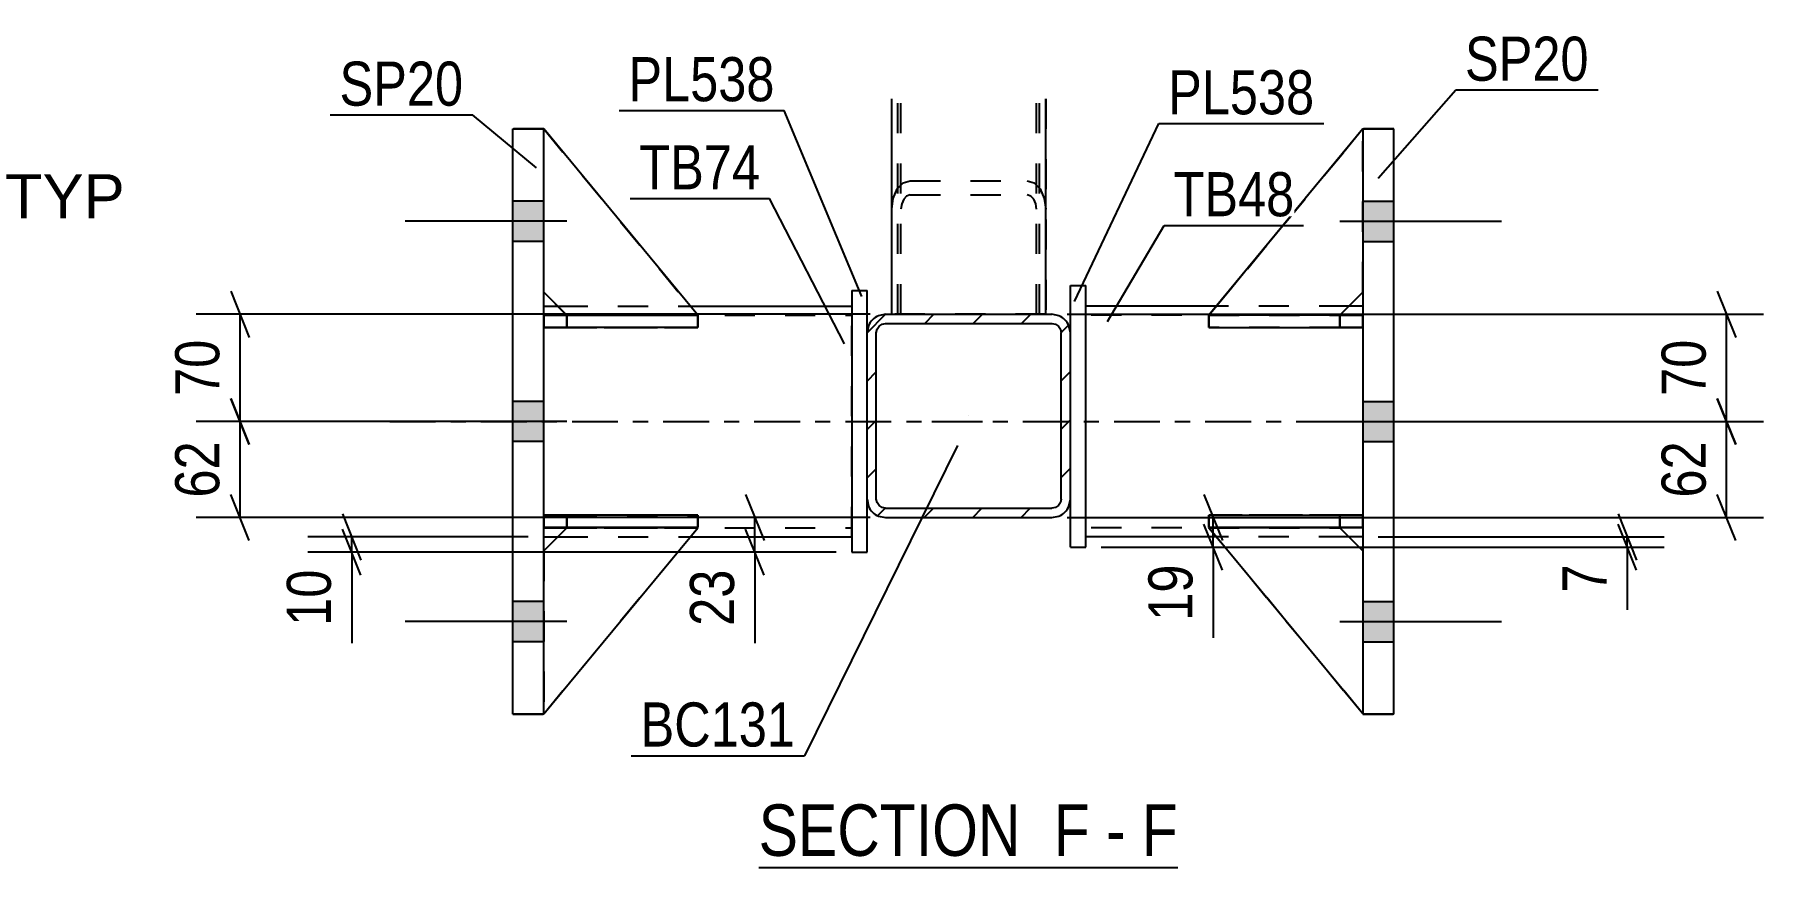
# Model space of a CAD drawing. Header units: millimetres. Extents: x 0 to 841, y 0 to 594.
# Drawn here: x 215.6 to 327.9, y 143.7 to 197.8 of the extents above; entities that cross this region are included whole.
import ezdxf

# ---------------------------------------------------------------- set-up
doc = ezdxf.new("R2010")
doc.units = ezdxf.units.MM
doc.linetypes.add('DXK_LINE_DOT2', pattern=[3.9198, 1.9599, -1.9599])
doc.linetypes.add('DXK_LINE_DOT3', pattern=[5.9187, 2.979, -0.9799, 0.9799, -0.9799])
doc.styles.add('Arial', font='ARIAL.TTF', dxfattribs={"height": 0.2})
doc.styles.add('Arial Narrow', font='ARIALN.TTF', dxfattribs={"height": 0.2})

# ---------------------------------------------------------------- blocks, each defined once
blk = doc.blocks.new('Unknown-814748305-16 - 6091')
at = {"color": 6, "linetype": 'Continuous'}
blk.add_line((262.64, 143.7), (289.86, 143.7), dxfattribs=at)
at = {"color": 0, "linetype": 'Continuous'}
for points in [[(280.75, 144.45), (280.75, 147.95), (262.64, 147.95), (262.64, 144.45)], [(284.14, 144.45), (284.14, 147.95), (281.8, 147.95), (281.8, 144.45)], [(286.47, 144.45), (286.47, 147.95), (285.19, 147.95), (285.19, 144.45)], [(289.86, 144.45), (289.86, 147.95), (287.52, 147.95), (287.52, 144.45)]]:
    blk.add_wipeout(points, dxfattribs=at)
at = {"color": 7, "linetype": 'Continuous', "style": 'Arial Narrow'}
for s, p in [('SECTION ', (262.64, 144.45)), ('F', (281.8, 144.45)), ('F', (287.52, 144.45)), ('-', (285.19, 144.45))]:
    blk.add_text(s, height=3.34, dxfattribs=at).set_placement(p)
blk = doc.blocks.new('Part-814748305-6192 - 6091')
at = {"color": 7, "linetype": 'DXK_LINE_DOT2'}
for p, q in [((271.28, 179.62), (271.28, 193.62)), ((271.68, 179.62), (271.68, 193.62)), ((280.88, 179.62), (280.88, 193.62)), ((281.28, 193.62), (281.28, 179.62)), ((281.28, 179.62), (271.28, 179.62))]:
    blk.add_line(p, q, dxfattribs=at)
blk = doc.blocks.new('Bolt-814748305-6168 - 6091')
at = {"linetype": 'Continuous'}
for points in [[(248.68, 184.36), (248.68, 186.96), (246.68, 186.96), (246.68, 184.36)], [(248.68, 184.36), (248.68, 186.96), (246.68, 186.96), (246.68, 184.36)], [(248.68, 184.36), (248.68, 186.96), (246.68, 186.96), (246.68, 184.36)], [(248.68, 171.36), (248.68, 173.96), (246.68, 173.96), (246.68, 171.36)], [(248.68, 171.36), (248.68, 173.96), (246.68, 173.96), (246.68, 171.36)], [(248.68, 158.36), (248.68, 160.96), (246.68, 160.96), (246.68, 158.36)], [(248.68, 158.36), (248.68, 160.96), (246.68, 160.96), (246.68, 158.36)], [(248.68, 158.36), (248.68, 160.96), (246.68, 160.96), (246.68, 158.36)]]:
    blk.add_hatch(color=1, dxfattribs=at).paths.add_polyline_path(points)
at = {"color": 1, "linetype": 'Continuous'}
for p, q in [((248.68, 186.96), (246.68, 186.96)), ((248.68, 186.96), (246.68, 186.96)), ((248.68, 186.96), (246.68, 186.96)), ((250.18, 185.66), (239.68, 185.66)), ((250.18, 185.66), (239.68, 185.66)), ((250.18, 185.66), (239.68, 185.66)), ((248.68, 184.36), (246.68, 184.36)), ((248.68, 184.36), (246.68, 184.36)), ((248.68, 184.36), (246.68, 184.36)), ((248.68, 173.96), (246.68, 173.96)), ((248.68, 173.96), (246.68, 173.96)), ((250.18, 172.66), (239.68, 172.66)), ((250.18, 172.66), (239.68, 172.66)), ((248.68, 171.36), (246.68, 171.36)), ((248.68, 171.36), (246.68, 171.36)), ((248.68, 160.96), (246.68, 160.96)), ((248.68, 160.96), (246.68, 160.96)), ((248.68, 160.96), (246.68, 160.96)), ((250.18, 159.66), (239.68, 159.66)), ((250.18, 159.66), (239.68, 159.66)), ((250.18, 159.66), (239.68, 159.66)), ((248.68, 158.36), (246.68, 158.36)), ((248.68, 158.36), (246.68, 158.36)), ((248.68, 158.36), (246.68, 158.36))]:
    blk.add_line(p, q, dxfattribs=at)
blk = doc.blocks.new('Part-814748305-6248 - 6091')
at = {"color": 2, "linetype": 'Continuous'}
for p, q in [((248.68, 165.77), (248.68, 166.57)), ((258.68, 166.57), (248.68, 166.57)), ((258.68, 165.77), (258.68, 166.57)), ((258.68, 165.77), (248.68, 165.77)), ((248.68, 165.77), (248.68, 165.77))]:
    blk.add_line(p, q, dxfattribs=at)
at = {"color": 7, "linetype": 'DXK_LINE_DOT2'}
for p, q in [((250.18, 166.57), (248.68, 166.57)), ((250.18, 165.77), (250.18, 166.57)), ((258.68, 166.57), (250.18, 166.57)), ((248.68, 165.77), (250.18, 165.77)), ((250.18, 165.77), (258.68, 165.77))]:
    blk.add_line(p, q, dxfattribs=at)
blk = doc.blocks.new('Part-814748305-6209 - 6091')
at = {"linetype": 'Continuous'}
h = blk.add_hatch(dxfattribs=at)
h.set_pattern_fill('', scale=0.7, style=0, pattern_type=0)
h.set_pattern_definition([(45, (270.884, 179.6238), (-1.57154, 1.57154), [])])
h.paths.add_polyline_path([(281.68, 179.62), (270.88, 179.62), (270.42, 179.53), (270.04, 179.27), (269.78, 178.88), (269.68, 178.42), (269.68, 167.62), (269.78, 167.16), (270.04, 166.78), (270.42, 166.52), (270.88, 166.42), (281.68, 166.42), (282.14, 166.52), (282.53, 166.78), (282.79, 167.16), (282.88, 167.62), (282.88, 178.42), (282.79, 178.88), (282.53, 179.27), (282.14, 179.53)])
h.paths.add_polyline_path([(282.24, 178.65), (282.28, 178.42), (282.28, 167.62), (282.24, 167.39), (282.11, 167.2), (281.91, 167.07), (281.68, 167.02), (270.88, 167.02), (270.65, 167.07), (270.46, 167.2), (270.33, 167.39), (270.28, 167.62), (270.28, 178.42), (270.33, 178.65), (270.46, 178.85), (270.65, 178.98), (270.88, 179.02), (281.68, 179.02), (281.91, 178.98), (282.11, 178.85)])
at = {"color": 2, "linetype": 'Continuous'}
for p, q in [((269.78, 178.88), (269.68, 178.42)), ((270.28, 178.42), (270.33, 178.65)), ((270.33, 178.65), (270.46, 178.85)), ((270.88, 179.62), (270.42, 179.53)), ((270.46, 178.85), (270.65, 178.98)), ((270.65, 178.98), (270.88, 179.02)), ((270.88, 179.62), (270.88, 179.62)), ((270.88, 179.62), (281.68, 179.62)), ((270.88, 179.02), (270.88, 179.02)), ((270.88, 179.02), (281.68, 179.02)), ((281.68, 179.62), (281.68, 179.62)), ((282.14, 179.53), (281.68, 179.62)), ((281.68, 179.02), (281.68, 179.02)), ((281.68, 179.02), (281.91, 178.98)), ((281.91, 178.98), (282.11, 178.85)), ((282.11, 178.85), (282.24, 178.65)), ((282.24, 178.65), (282.28, 178.42)), ((282.88, 178.42), (282.79, 178.88)), ((269.68, 178.42), (269.68, 178.42)), ((269.68, 167.62), (269.68, 178.42)), ((270.28, 178.42), (270.28, 178.42)), ((270.28, 167.62), (270.28, 178.42)), ((282.28, 178.42), (282.28, 178.42)), ((282.28, 167.62), (282.28, 178.42)), ((282.88, 178.42), (282.88, 178.42)), ((282.88, 167.62), (282.88, 178.42)), ((269.68, 167.62), (269.68, 167.62)), ((269.68, 167.62), (269.78, 167.16)), ((270.28, 167.62), (270.28, 167.62)), ((270.33, 167.39), (270.28, 167.62)), ((270.46, 167.2), (270.33, 167.39)), ((282.24, 167.39), (282.11, 167.2)), ((282.28, 167.62), (282.24, 167.39)), ((282.28, 167.62), (282.28, 167.62)), ((282.79, 167.16), (282.88, 167.62)), ((282.88, 167.62), (282.88, 167.62)), ((270.42, 166.52), (270.88, 166.42)), ((270.65, 167.07), (270.46, 167.2)), ((270.88, 167.02), (270.65, 167.07)), ((270.88, 167.02), (270.88, 167.02)), ((270.88, 167.02), (281.68, 167.02)), ((270.88, 166.42), (270.88, 166.42)), ((270.88, 166.42), (281.68, 166.42)), ((281.91, 167.07), (281.68, 167.02)), ((281.68, 167.02), (281.68, 167.02)), ((281.68, 166.42), (282.14, 166.52)), ((281.68, 166.42), (281.68, 166.42)), ((282.11, 167.2), (281.91, 167.07))]:
    blk.add_line(p, q, dxfattribs=at)
at = {"color": 7, "linetype": 'DXK_LINE_DOT3'}
blk.add_line((276.28, 173.02), (276.28, 173.02), dxfattribs=at)
at = {"color": 2, "linetype": 'Continuous'}
for centre, start, end in [((270.88, 178.42), 112.5, 157.5), ((281.68, 178.42), 22.5, 67.5), ((270.88, 167.62), 202.5, 247.5), ((281.68, 167.62), 292.5, 337.5)]:
    blk.add_arc(centre, 1.2, start, end, dxfattribs=at)
blk = doc.blocks.new('Part-814748305-6193 - 6091')
at = {"color": 2, "linetype": 'Continuous'}
for p, q in [((271.28, 179.62), (271.28, 193.62)), ((281.28, 179.62), (281.28, 193.62))]:
    blk.add_line(p, q, dxfattribs=at)
at = {"color": 7, "linetype": 'DXK_LINE_DOT2'}
for p, q in [((271.88, 179.62), (271.88, 193.62)), ((280.68, 179.62), (280.68, 193.62)), ((271.38, 187.15), (271.64, 187.76)), ((271.64, 187.76), (272.02, 188.16)), ((272.02, 188.16), (272.48, 188.3)), ((272.48, 188.3), (280.08, 188.3)), ((280.08, 188.3), (280.54, 188.16)), ((280.54, 188.16), (280.93, 187.76)), ((280.93, 187.76), (281.19, 187.15)), ((271.28, 186.44), (271.38, 187.15)), ((271.93, 186.8), (271.88, 186.44)), ((272.06, 187.1), (271.93, 186.8)), ((272.25, 187.3), (272.06, 187.1)), ((272.48, 187.37), (272.25, 187.3)), ((272.48, 187.37), (280.08, 187.37)), ((280.31, 187.3), (280.08, 187.37)), ((280.51, 187.1), (280.31, 187.3)), ((280.64, 186.8), (280.51, 187.1)), ((280.68, 186.44), (280.64, 186.8)), ((281.19, 187.15), (281.28, 186.44)), ((271.28, 179.62), (281.28, 179.62))]:
    blk.add_line(p, q, dxfattribs=at)
blk = doc.blocks.new('Part-814748305-6233 - 6091')
at = {"color": 2, "linetype": 'Continuous'}
for p, q in [((248.68, 180.16), (249.58, 180.16)), ((258.18, 180.16), (268.68, 180.16)), ((248.68, 165.16), (249.59, 165.16)), ((258.19, 165.16), (268.68, 165.16))]:
    blk.add_line(p, q, dxfattribs=at)
at = {"color": 7, "linetype": 'DXK_LINE_DOT2'}
for p, q in [((248.68, 165.16), (248.68, 180.16)), ((249.58, 180.16), (258.18, 180.16)), ((268.68, 165.16), (268.68, 180.16)), ((248.68, 179.56), (268.68, 179.56)), ((248.68, 165.76), (268.68, 165.76)), ((249.59, 165.16), (258.19, 165.16))]:
    blk.add_line(p, q, dxfattribs=at)
at = {"color": 7, "linetype": 'DXK_LINE_DOT3'}
blk.add_line((238.68, 172.66), (278.68, 172.66), dxfattribs=at)
blk = doc.blocks.new('Bolt-814748305-6169 - 6091')
at = {"linetype": 'Continuous'}
for points in [[(303.88, 184.36), (303.88, 186.96), (301.88, 186.96), (301.88, 184.36)], [(303.88, 184.36), (303.88, 186.96), (301.88, 186.96), (301.88, 184.36)], [(303.88, 184.36), (303.88, 186.96), (301.88, 186.96), (301.88, 184.36)], [(303.88, 171.36), (303.88, 173.96), (301.88, 173.96), (301.88, 171.36)], [(303.88, 171.36), (303.88, 173.96), (301.88, 173.96), (301.88, 171.36)], [(303.88, 158.36), (303.88, 160.96), (301.88, 160.96), (301.88, 158.36)], [(303.88, 158.36), (303.88, 160.96), (301.88, 160.96), (301.88, 158.36)], [(303.88, 158.36), (303.88, 160.96), (301.88, 160.96), (301.88, 158.36)]]:
    blk.add_hatch(color=1, dxfattribs=at).paths.add_polyline_path(points)
at = {"color": 1, "linetype": 'Continuous'}
for p, q in [((301.88, 186.96), (303.88, 186.96)), ((301.88, 186.96), (303.88, 186.96)), ((301.88, 186.96), (303.88, 186.96)), ((300.38, 185.66), (310.88, 185.66)), ((300.38, 185.66), (310.88, 185.66)), ((300.38, 185.66), (310.88, 185.66)), ((301.88, 184.36), (303.88, 184.36)), ((301.88, 184.36), (303.88, 184.36)), ((301.88, 184.36), (303.88, 184.36)), ((301.88, 173.96), (303.88, 173.96)), ((301.88, 173.96), (303.88, 173.96)), ((300.38, 172.66), (310.88, 172.66)), ((300.38, 172.66), (310.88, 172.66)), ((301.88, 171.36), (303.88, 171.36)), ((301.88, 171.36), (303.88, 171.36)), ((301.88, 160.96), (303.88, 160.96)), ((301.88, 160.96), (303.88, 160.96)), ((301.88, 160.96), (303.88, 160.96)), ((300.38, 159.66), (310.88, 159.66)), ((300.38, 159.66), (310.88, 159.66)), ((300.38, 159.66), (310.88, 159.66)), ((301.88, 158.36), (303.88, 158.36)), ((301.88, 158.36), (303.88, 158.36)), ((301.88, 158.36), (303.88, 158.36))]:
    blk.add_line(p, q, dxfattribs=at)
blk = doc.blocks.new('Part-814748305-6218 - 6091')
at = {"color": 2, "linetype": 'Continuous'}
for p, q in [((292.39, 180.16), (283.88, 180.16)), ((301.88, 180.16), (300.99, 180.16)), ((292.37, 165.16), (283.88, 165.16)), ((301.88, 165.16), (300.98, 165.16))]:
    blk.add_line(p, q, dxfattribs=at)
at = {"color": 7, "linetype": 'DXK_LINE_DOT2'}
for p, q in [((283.88, 165.16), (283.88, 180.16)), ((300.99, 180.16), (292.39, 180.16)), ((301.88, 180.16), (301.88, 165.16)), ((301.88, 179.56), (283.88, 179.56)), ((301.88, 165.76), (283.88, 165.76)), ((300.98, 165.16), (292.37, 165.16))]:
    blk.add_line(p, q, dxfattribs=at)
at = {"color": 7, "linetype": 'DXK_LINE_DOT3'}
blk.add_line((273.88, 172.66), (311.88, 172.66), dxfattribs=at)
blk = doc.blocks.new('Part-814748305-6223 - 6091')
at = {"color": 2, "linetype": 'Continuous'}
for p, q in [((282.88, 181.5), (283.88, 181.5)), ((282.88, 178.42), (282.88, 181.5)), ((283.88, 164.5), (283.88, 181.5)), ((282.88, 164.5), (282.88, 167.62)), ((282.88, 164.5), (283.88, 164.5))]:
    blk.add_line(p, q, dxfattribs=at)
at = {"color": 7, "linetype": 'DXK_LINE_DOT2'}
for p, q in [((282.88, 181.5), (283.88, 181.5)), ((282.88, 167.62), (282.88, 178.42)), ((282.88, 164.5), (283.88, 164.5))]:
    blk.add_line(p, q, dxfattribs=at)
blk = doc.blocks.new('Part-814748305-6228 - 6091')
at = {"color": 2, "linetype": 'Continuous'}
for p, q in [((268.68, 181.17), (269.68, 181.17)), ((268.68, 181.17), (268.68, 164.17)), ((269.68, 178.42), (269.68, 181.17)), ((269.68, 164.17), (269.68, 167.63)), ((268.68, 164.17), (269.68, 164.17))]:
    blk.add_line(p, q, dxfattribs=at)
at = {"color": 7, "linetype": 'DXK_LINE_DOT2'}
for p, q in [((268.68, 181.17), (269.68, 181.17)), ((269.68, 167.63), (269.68, 178.42)), ((268.68, 164.17), (269.68, 164.17))]:
    blk.add_line(p, q, dxfattribs=at)
blk = doc.blocks.new('Part-814748305-6234 - 6091')
at = {"color": 7, "linetype": 'DXK_LINE_DOT2'}
for p, q in [((291.88, 165.76), (300.38, 165.76)), ((301.88, 153.67), (291.88, 165.76)), ((291.88, 165.76), (291.88, 165.76)), ((300.38, 165.76), (291.88, 165.76)), ((291.88, 165.76), (301.88, 153.67)), ((300.38, 165.76), (301.88, 164.26)), ((300.38, 165.76), (300.38, 165.76)), ((301.88, 164.26), (300.38, 165.76)), ((301.88, 164.26), (301.88, 153.67))]:
    blk.add_line(p, q, dxfattribs=at)
blk = doc.blocks.new('Part-814748305-6235 - 6091')
at = {"color": 2, "linetype": 'Continuous'}
for p, q in [((291.88, 165.76), (291.88, 165.76)), ((300.38, 165.76), (291.88, 165.76)), ((301.88, 153.67), (291.88, 165.76)), ((300.38, 165.76), (300.38, 165.76)), ((300.38, 165.76), (301.88, 164.26))]:
    blk.add_line(p, q, dxfattribs=at)
at = {"color": 7, "linetype": 'DXK_LINE_DOT2'}
for p, q in [((291.88, 165.76), (300.38, 165.76)), ((301.88, 153.67), (291.88, 165.76)), ((300.38, 165.76), (301.88, 164.26)), ((301.88, 164.26), (301.88, 153.67))]:
    blk.add_line(p, q, dxfattribs=at)
blk = doc.blocks.new('Part-814748305-6236 - 6091')
at = {"color": 7, "linetype": 'DXK_LINE_DOT2'}
for p, q in [((301.88, 191.67), (291.88, 179.56)), ((291.88, 179.56), (301.88, 191.67)), ((301.88, 181.06), (301.88, 191.67)), ((300.38, 179.56), (301.88, 181.06)), ((300.38, 179.56), (301.88, 181.06)), ((291.88, 179.56), (300.38, 179.56)), ((291.88, 179.56), (291.88, 179.56)), ((300.38, 179.56), (291.88, 179.56)), ((300.38, 179.56), (300.38, 179.56))]:
    blk.add_line(p, q, dxfattribs=at)
blk = doc.blocks.new('Part-814748305-6237 - 6091')
at = {"color": 2, "linetype": 'Continuous'}
for p, q in [((301.88, 191.67), (291.88, 179.56)), ((301.88, 191.66), (301.88, 191.67)), ((301.88, 191.67), (301.88, 191.67)), ((300.39, 179.57), (301.88, 181.06)), ((293.13, 179.56), (291.88, 179.56)), ((291.88, 179.56), (291.88, 179.56))]:
    blk.add_line(p, q, dxfattribs=at)
at = {"color": 7, "linetype": 'DXK_LINE_DOT2'}
for p, q in [((301.88, 191.67), (291.88, 179.56)), ((301.88, 181.06), (301.88, 191.66)), ((300.38, 179.56), (301.88, 181.06)), ((300.38, 179.56), (291.88, 179.56)), ((300.38, 179.56), (293.13, 179.56)), ((300.38, 179.56), (300.39, 179.57)), ((300.38, 179.56), (300.38, 179.56))]:
    blk.add_line(p, q, dxfattribs=at)
blk = doc.blocks.new('Part-814748305-6238 - 6091')
at = {"color": 7, "linetype": 'DXK_LINE_DOT2'}
for p, q in [((291.88, 165.77), (291.88, 166.57)), ((291.88, 166.57), (300.38, 166.57)), ((301.88, 166.57), (291.88, 166.57)), ((300.38, 165.77), (300.38, 166.57)), ((300.38, 166.57), (301.88, 166.57)), ((301.88, 165.77), (301.88, 166.57)), ((301.88, 165.77), (301.88, 166.57)), ((301.88, 166.57), (301.88, 166.57)), ((300.38, 165.77), (291.88, 165.77)), ((291.88, 165.77), (301.88, 165.77)), ((301.88, 165.77), (300.38, 165.77)), ((301.88, 165.77), (301.88, 165.77))]:
    blk.add_line(p, q, dxfattribs=at)
blk = doc.blocks.new('Part-814748305-6239 - 6091')
at = {"color": 7, "linetype": 'DXK_LINE_DOT2'}
for p, q in [((291.88, 178.77), (291.88, 179.57)), ((291.88, 179.57), (300.38, 179.57)), ((301.88, 179.57), (291.88, 179.57)), ((300.38, 178.77), (291.88, 178.77)), ((291.88, 178.77), (301.88, 178.77)), ((300.38, 178.77), (300.38, 179.57)), ((300.38, 179.57), (301.88, 179.57)), ((301.88, 178.77), (300.38, 178.77)), ((301.88, 178.77), (301.88, 179.57)), ((301.88, 178.77), (301.88, 179.57)), ((301.88, 179.57), (301.88, 179.57)), ((301.88, 178.77), (301.88, 178.77))]:
    blk.add_line(p, q, dxfattribs=at)
blk = doc.blocks.new('Part-814748305-6240 - 6091')
at = {"color": 2, "linetype": 'Continuous'}
for p, q in [((291.88, 166.57), (301.88, 166.57)), ((291.88, 166.57), (291.88, 165.77)), ((301.88, 166.57), (301.88, 166.57)), ((301.88, 165.77), (301.88, 166.57)), ((301.88, 165.77), (291.88, 165.77))]:
    blk.add_line(p, q, dxfattribs=at)
at = {"color": 7, "linetype": 'DXK_LINE_DOT2'}
for p, q in [((300.38, 166.57), (291.88, 166.57)), ((301.88, 166.57), (300.38, 166.57)), ((300.38, 166.57), (300.38, 165.77)), ((301.88, 166.57), (301.88, 166.57)), ((291.88, 165.77), (300.38, 165.77)), ((300.38, 165.77), (301.88, 165.77))]:
    blk.add_line(p, q, dxfattribs=at)
blk = doc.blocks.new('Part-814748305-6241 - 6091')
at = {"color": 2, "linetype": 'Continuous'}
for p, q in [((291.89, 179.57), (291.88, 179.57)), ((291.88, 179.57), (291.88, 178.77)), ((291.88, 178.77), (301.88, 178.77)), ((301.88, 179.57), (293.13, 179.57)), ((301.88, 179.57), (301.88, 179.57)), ((301.88, 179.57), (301.88, 178.77))]:
    blk.add_line(p, q, dxfattribs=at)
at = {"color": 7, "linetype": 'DXK_LINE_DOT2'}
for p, q in [((291.88, 178.77), (300.38, 178.77)), ((293.13, 179.57), (291.89, 179.57)), ((300.38, 179.57), (291.89, 179.57)), ((300.38, 179.57), (301.88, 179.57)), ((300.38, 179.57), (300.38, 178.77)), ((300.38, 178.77), (301.88, 178.77)), ((301.88, 179.57), (301.88, 179.57))]:
    blk.add_line(p, q, dxfattribs=at)
blk = doc.blocks.new('Part-814748305-6242 - 6091')
at = {"color": 7, "linetype": 'DXK_LINE_DOT2'}
for p, q in [((250.18, 165.76), (248.68, 164.26)), ((248.68, 153.67), (258.68, 165.76)), ((248.68, 164.26), (250.18, 165.76)), ((248.68, 153.67), (258.68, 165.76)), ((258.68, 165.76), (250.18, 165.76)), ((250.18, 165.76), (250.18, 165.76)), ((250.18, 165.76), (258.68, 165.76)), ((258.68, 165.76), (258.68, 165.76)), ((248.68, 164.26), (248.68, 153.67))]:
    blk.add_line(p, q, dxfattribs=at)
blk = doc.blocks.new('Part-814748305-6243 - 6091')
at = {"color": 2, "linetype": 'Continuous'}
for p, q in [((250.18, 165.76), (248.68, 164.26)), ((248.68, 153.67), (258.68, 165.76)), ((258.68, 165.76), (250.18, 165.76)), ((250.18, 165.76), (250.18, 165.76)), ((258.68, 165.76), (258.68, 165.76))]:
    blk.add_line(p, q, dxfattribs=at)
at = {"color": 7, "linetype": 'DXK_LINE_DOT2'}
for p, q in [((248.68, 164.26), (250.18, 165.76)), ((248.68, 153.67), (258.68, 165.76)), ((250.18, 165.76), (258.68, 165.76)), ((248.68, 164.26), (248.68, 153.67))]:
    blk.add_line(p, q, dxfattribs=at)
blk = doc.blocks.new('Part-814748305-6244 - 6091')
at = {"color": 7, "linetype": 'DXK_LINE_DOT2'}
for p, q in [((248.68, 181.06), (248.68, 191.67)), ((248.68, 191.67), (258.68, 179.56)), ((248.68, 191.67), (258.68, 179.56)), ((250.18, 179.56), (248.68, 181.06)), ((250.18, 179.56), (248.68, 181.06)), ((258.68, 179.56), (250.18, 179.56)), ((250.18, 179.56), (250.18, 179.56)), ((250.18, 179.56), (258.68, 179.56)), ((258.68, 179.56), (258.68, 179.56))]:
    blk.add_line(p, q, dxfattribs=at)
blk = doc.blocks.new('Part-814748305-6245 - 6091')
at = {"color": 2, "linetype": 'Continuous'}
for p, q in [((248.68, 191.67), (248.68, 191.67)), ((248.68, 191.67), (248.68, 191.66)), ((258.68, 179.56), (248.68, 191.67)), ((250.17, 179.57), (248.68, 181.06)), ((257.44, 179.56), (258.68, 179.56)), ((258.68, 179.56), (258.68, 179.56))]:
    blk.add_line(p, q, dxfattribs=at)
at = {"color": 7, "linetype": 'DXK_LINE_DOT2'}
for p, q in [((248.68, 191.67), (258.68, 179.56)), ((248.68, 181.06), (248.68, 191.66)), ((250.18, 179.56), (248.68, 181.06)), ((250.18, 179.56), (250.17, 179.57)), ((258.68, 179.56), (250.18, 179.56)), ((250.18, 179.56), (250.18, 179.56)), ((250.18, 179.56), (257.44, 179.56))]:
    blk.add_line(p, q, dxfattribs=at)
blk = doc.blocks.new('Part-814748305-6246 - 6091')
at = {"color": 7, "linetype": 'DXK_LINE_DOT2'}
for p, q in [((248.68, 166.57), (250.18, 166.57)), ((258.68, 166.57), (248.68, 166.57)), ((248.68, 166.57), (248.68, 166.57)), ((248.68, 166.57), (248.68, 165.77)), ((248.68, 166.57), (248.68, 165.77)), ((250.18, 166.57), (258.68, 166.57)), ((250.18, 166.57), (250.18, 165.77)), ((258.68, 166.57), (258.68, 165.77)), ((250.18, 165.77), (248.68, 165.77)), ((248.68, 165.77), (258.68, 165.77)), ((248.68, 165.77), (248.68, 165.77)), ((258.68, 165.77), (250.18, 165.77))]:
    blk.add_line(p, q, dxfattribs=at)
blk = doc.blocks.new('Part-814748305-6247 - 6091')
at = {"color": 7, "linetype": 'DXK_LINE_DOT2'}
for p, q in [((248.68, 179.57), (250.18, 179.57)), ((258.45, 179.57), (248.68, 179.57)), ((248.68, 179.57), (248.68, 179.57)), ((248.68, 179.57), (248.68, 178.77)), ((248.68, 179.57), (248.68, 178.77)), ((250.18, 178.77), (248.68, 178.77)), ((248.68, 178.77), (258.68, 178.77)), ((248.68, 178.77), (248.68, 178.77)), ((250.18, 179.57), (258.68, 179.57)), ((250.18, 179.57), (250.18, 178.77)), ((258.68, 178.77), (250.18, 178.77)), ((258.68, 179.57), (258.68, 178.77))]:
    blk.add_line(p, q, dxfattribs=at)
blk = doc.blocks.new('Part-814748305-6249 - 6091')
at = {"color": 2, "linetype": 'Continuous'}
for p, q in [((248.68, 178.77), (248.68, 179.57)), ((248.68, 179.57), (257.44, 179.57)), ((258.68, 178.77), (248.68, 178.77)), ((248.68, 178.77), (248.68, 178.77)), ((258.68, 179.57), (258.67, 179.57)), ((258.68, 178.77), (258.68, 179.57))]:
    blk.add_line(p, q, dxfattribs=at)
at = {"color": 7, "linetype": 'DXK_LINE_DOT2'}
for p, q in [((250.18, 179.57), (248.68, 179.57)), ((248.68, 178.77), (250.18, 178.77)), ((250.18, 178.77), (250.18, 179.57)), ((250.18, 179.57), (258.67, 179.57)), ((250.18, 178.77), (258.68, 178.77))]:
    blk.add_line(p, q, dxfattribs=at)
blk = doc.blocks.new('Part-814748305-6254 - 6091')
at = {"color": 2, "linetype": 'Continuous'}
for p, q in [((301.88, 191.66), (303.88, 191.66)), ((301.88, 191.66), (301.88, 191.66)), ((301.88, 191.66), (301.88, 153.66)), ((303.88, 191.66), (303.88, 191.66)), ((303.88, 153.66), (303.88, 191.66)), ((303.88, 153.66), (301.88, 153.66))]:
    blk.add_line(p, q, dxfattribs=at)
at = {"color": 7, "linetype": 'DXK_LINE_DOT2'}
for p, q in [((303.88, 191.66), (301.88, 191.66)), ((301.88, 153.66), (301.88, 153.66)), ((301.88, 153.66), (303.88, 153.66)), ((303.88, 153.66), (303.88, 153.66))]:
    blk.add_line(p, q, dxfattribs=at)
blk = doc.blocks.new('Part-814748305-6259 - 6091')
at = {"color": 2, "linetype": 'Continuous'}
for p, q in [((246.68, 191.66), (246.68, 191.66)), ((246.68, 191.66), (248.68, 191.66)), ((246.68, 153.66), (246.68, 191.66)), ((248.68, 191.66), (248.68, 191.66)), ((248.68, 153.66), (248.68, 191.66)), ((248.68, 153.66), (246.68, 153.66))]:
    blk.add_line(p, q, dxfattribs=at)
at = {"color": 7, "linetype": 'DXK_LINE_DOT2'}
for p, q in [((248.68, 191.66), (246.68, 191.66)), ((246.68, 153.66), (246.68, 153.66)), ((246.68, 153.66), (248.68, 153.66)), ((248.68, 153.66), (248.68, 153.66))]:
    blk.add_line(p, q, dxfattribs=at)
blk = doc.blocks.new('StraightDimension-814748305-6296 - 6091')
at = {"color": 7, "linetype": 'Continuous'}
for p, q in [((324.89, 174.16), (326.09, 171.16)), ((309.38, 172.66), (327.89, 172.66)), ((325.49, 166.42), (325.49, 172.66)), ((326.09, 164.92), (324.89, 167.92)), ((282.68, 166.42), (327.89, 166.42))]:
    blk.add_line(p, q, dxfattribs=at)
at = {"color": 0}
blk.add_wipeout([(324.74, 171.97), (320.54, 171.97), (320.54, 167.12), (324.74, 167.12)], dxfattribs=at)
at = {"color": 3, "style": 'Arial Narrow'}
blk.add_text('62', height=2.863, rotation=90.0002, dxfattribs=at).set_placement((324.14, 167.72))
blk = doc.blocks.new('StraightDimension-814748305-6385 - 6091')
at = {"color": 7, "linetype": 'Continuous'}
for p, q in [((291.56, 167.92), (292.76, 164.92)), ((282.68, 166.42), (294.56, 166.42)), ((292.16, 164.5), (292.16, 166.42)), ((292.76, 163), (291.56, 166)), ((284.88, 164.5), (294.56, 164.5)), ((292.16, 164.5), (292.16, 158.6)), ((292.16, 164.5), (292.16, 158.6))]:
    blk.add_line(p, q, dxfattribs=at)
at = {"color": 0}
blk.add_wipeout([(291.41, 163.98), (287.21, 163.98), (287.21, 159.12), (291.41, 159.12)], dxfattribs=at)
at = {"color": 3, "style": 'Arial Narrow'}
blk.add_text('19', height=2.863, rotation=90.0002, dxfattribs=at).set_placement((290.81, 159.72))
blk = doc.blocks.new('StraightDimension-814748305-6333 - 6091')
at = {"color": 7, "linetype": 'Continuous'}
for p, q in [((228.36, 174.16), (229.56, 171.16)), ((241.18, 172.66), (226.11, 172.66)), ((228.96, 166.42), (228.96, 172.66)), ((229.56, 164.92), (228.36, 167.92)), ((269.88, 166.42), (226.11, 166.42))]:
    blk.add_line(p, q, dxfattribs=at)
at = {"color": 0}
blk.add_wipeout([(228.21, 171.97), (224.01, 171.97), (224.01, 167.12), (228.21, 167.12)], dxfattribs=at)
at = {"color": 3, "style": 'Arial Narrow'}
blk.add_text('62', height=2.863, rotation=90.0002, dxfattribs=at).set_placement((227.61, 167.72))
blk = doc.blocks.new('StraightDimension-814748305-6278 - 6091')
at = {"color": 7, "linetype": 'Continuous'}
for p, q in [((324.89, 181.12), (326.09, 178.12)), ((282.68, 179.62), (327.89, 179.62)), ((325.49, 172.66), (325.49, 179.62)), ((326.09, 171.16), (324.89, 174.16)), ((309.38, 172.66), (327.89, 172.66))]:
    blk.add_line(p, q, dxfattribs=at)
at = {"color": 0}
blk.add_wipeout([(324.74, 178.57), (320.54, 178.57), (320.54, 173.72), (324.74, 173.72)], dxfattribs=at)
at = {"color": 3, "style": 'Arial Narrow'}
blk.add_text('70', height=2.863, rotation=90.0002, dxfattribs=at).set_placement((324.14, 174.32))
blk = doc.blocks.new('StraightDimension-814748305-6352 - 6091')
at = {"color": 7, "linetype": 'Continuous'}
for p, q in [((318.45, 166.66), (319.65, 163.66)), ((302.88, 165.16), (321.45, 165.16)), ((319.65, 163), (318.45, 166)), ((319.05, 164.5), (319.05, 165.16)), ((284.88, 164.5), (321.45, 164.5)), ((319.05, 164.5), (319.05, 160.42)), ((319.05, 164.5), (319.05, 160.42))]:
    blk.add_line(p, q, dxfattribs=at)
at = {"color": 0}
blk.add_wipeout([(318.3, 163.98), (314.1, 163.98), (314.1, 160.95), (318.3, 160.95)], dxfattribs=at)
at = {"color": 3, "style": 'Arial Narrow'}
blk.add_text('7', height=2.86, rotation=90.0002, dxfattribs=at).set_placement((317.7, 161.55))
blk = doc.blocks.new('StraightDimension-814748305-6363 - 6091')
at = {"color": 7, "linetype": 'Continuous'}
for p, q in [((235.61, 166.66), (236.81, 163.66)), ((247.68, 165.16), (233.36, 165.16)), ((236.81, 162.67), (235.61, 165.67)), ((236.21, 164.17), (236.21, 165.16)), ((267.68, 164.17), (233.36, 164.17)), ((236.21, 164.17), (236.21, 158.26)), ((236.21, 164.17), (236.21, 158.26))]:
    blk.add_line(p, q, dxfattribs=at)
at = {"color": 0}
blk.add_wipeout([(235.46, 163.64), (231.26, 163.64), (231.26, 158.79), (235.46, 158.79)], dxfattribs=at)
at = {"color": 3, "style": 'Arial Narrow'}
blk.add_text('10', height=2.863, rotation=90.0002, dxfattribs=at).set_placement((234.86, 159.39))
blk = doc.blocks.new('StraightDimension-814748305-6374 - 6091')
at = {"color": 7, "linetype": 'Continuous'}
for p, q in [((261.79, 167.92), (262.99, 164.92)), ((269.88, 166.42), (259.54, 166.42)), ((262.39, 164.17), (262.39, 166.42)), ((262.99, 162.67), (261.79, 165.67)), ((267.68, 164.17), (259.54, 164.17)), ((262.39, 164.17), (262.39, 158.26)), ((262.39, 164.17), (262.39, 158.26))]:
    blk.add_line(p, q, dxfattribs=at)
at = {"color": 0}
blk.add_wipeout([(261.64, 163.64), (257.44, 163.64), (257.44, 158.79), (261.64, 158.79)], dxfattribs=at)
at = {"color": 3, "style": 'Arial Narrow'}
blk.add_text('23', height=2.863, rotation=90.0002, dxfattribs=at).set_placement((261.04, 159.39))
blk = doc.blocks.new('StraightDimension-814748305-6314 - 6091')
at = {"color": 7, "linetype": 'Continuous'}
for p, q in [((228.36, 181.12), (229.56, 178.12)), ((269.88, 179.62), (226.11, 179.62)), ((228.96, 172.66), (228.96, 179.62)), ((229.56, 171.16), (228.36, 174.16)), ((241.18, 172.66), (226.11, 172.66))]:
    blk.add_line(p, q, dxfattribs=at)
at = {"color": 0}
blk.add_wipeout([(228.21, 178.57), (224.01, 178.57), (224.01, 173.72), (228.21, 173.72)], dxfattribs=at)
at = {"color": 3, "style": 'Arial Narrow'}
blk.add_text('70', height=2.863, rotation=90.0002, dxfattribs=at).set_placement((227.61, 174.32))
blk = doc.blocks.new('WeldMark-814748305-6882 - 6647')
at = {"linetype": 'Continuous'}
blk.add_hatch(color=30, dxfattribs=at).paths.add_polyline_path([(190.5, 175.32), (187.83, 173.76), (189.45, 176.39)])
at = {"color": 30, "linetype": 'Continuous'}
for p, q in [((187.83, 173.76), (201.09, 186.75)), ((201.09, 186.75), (210.09, 186.75))]:
    blk.add_line(p, q, dxfattribs=at)
at = {"color": 3, "linetype": 'Continuous'}
for q in [(208.8, 182.46), (205.37, 182.46)]:
    blk.add_line((205.37, 186.75), q, dxfattribs=at)
for start, end in [(90, 270), (270, 90)]:
    blk.add_arc((201.09, 186.75), 1.5, start, end, dxfattribs=at)
at = {"color": 0, "linetype": 'Continuous'}
blk.add_wipeout([(221.46, 185.85), (221.46, 188.85), (213.69, 188.85), (213.69, 185.85)], dxfattribs=at)
blk.add_wipeout([(221.46, 185.85), (221.46, 188.85), (213.69, 188.85), (213.69, 185.85)], dxfattribs=at)
at = {"color": 3, "linetype": 'Continuous'}
for q in [(214.37, 191.04), (214.37, 182.46)]:
    blk.add_line((210.09, 186.75), q, dxfattribs=at)
at = {"color": 3, "linetype": 'Continuous', "style": 'Arial'}
blk.add_text('TYP', height=2.865, dxfattribs=at).set_placement((213.69, 185.85))
blk = doc.blocks.new('Mark-814748305-6205 - 6091')
at = {"color": 30, "linetype": 'Continuous'}
for p in [(275.56, 171.1), (254.37, 150.95)]:
    blk.add_line(p, (265.62, 150.95), dxfattribs=at)
at = {"color": 0}
blk.add_wipeout([(265.02, 151.55), (265.02, 154.55), (254.97, 154.55), (254.97, 151.55)], dxfattribs=at)
blk.add_wipeout([(265.02, 151.55), (265.02, 154.55), (254.97, 154.55), (254.97, 151.55)], dxfattribs=at)
at = {"color": 3, "style": 'Arial Narrow'}
blk.add_text('BC131', height=2.863, dxfattribs=at).set_placement((254.97, 151.55))
blk = doc.blocks.new('Mark-814748305-6214 - 6091')
at = {"color": 30, "linetype": 'Continuous'}
for p, q in [((285.29, 179.15), (288.98, 185.39)), ((288.98, 185.39), (298.03, 185.39))]:
    blk.add_line(p, q, dxfattribs=at)
at = {"color": 0}
blk.add_wipeout([(297.43, 185.99), (297.43, 188.99), (289.58, 188.99), (289.58, 185.99)], dxfattribs=at)
blk.add_wipeout([(297.43, 185.99), (297.43, 188.99), (289.58, 188.99), (289.58, 185.99)], dxfattribs=at)
at = {"color": 3, "style": 'Arial Narrow'}
blk.add_text('TB48', height=2.863, dxfattribs=at).set_placement((289.58, 185.99))
blk = doc.blocks.new('Mark-814748305-6219 - 6091')
at = {"color": 30, "linetype": 'Continuous'}
for p, q in [((283.15, 180.45), (288.63, 192.01)), ((288.63, 192.01), (299.34, 192.01))]:
    blk.add_line(p, q, dxfattribs=at)
at = {"color": 0}
blk.add_wipeout([(298.74, 192.61), (298.74, 195.61), (289.23, 195.61), (289.23, 192.61)], dxfattribs=at)
blk.add_wipeout([(298.74, 192.61), (298.74, 195.61), (289.23, 195.61), (289.23, 192.61)], dxfattribs=at)
at = {"color": 3, "style": 'Arial Narrow'}
blk.add_text('PL538', height=2.863, dxfattribs=at).set_placement((289.23, 192.61))
blk = doc.blocks.new('Mark-814748305-6224 - 6091')
at = {"color": 30, "linetype": 'Continuous'}
for p in [(253.58, 192.86), (269.35, 180.78)]:
    blk.add_line(p, (264.29, 192.86), dxfattribs=at)
at = {"color": 0}
blk.add_wipeout([(263.69, 193.46), (263.69, 196.46), (254.18, 196.46), (254.18, 193.46)], dxfattribs=at)
blk.add_wipeout([(263.69, 193.46), (263.69, 196.46), (254.18, 196.46), (254.18, 193.46)], dxfattribs=at)
at = {"color": 3, "style": 'Arial Narrow'}
blk.add_text('PL538', height=2.863, dxfattribs=at).set_placement((254.18, 193.46))
blk = doc.blocks.new('Mark-814748305-6229 - 6091')
at = {"color": 30, "linetype": 'Continuous'}
for p in [(254.29, 187.14), (268.21, 177.7)]:
    blk.add_line(p, (263.34, 187.14), dxfattribs=at)
at = {"color": 0}
blk.add_wipeout([(262.74, 187.74), (262.74, 190.74), (254.89, 190.74), (254.89, 187.74)], dxfattribs=at)
blk.add_wipeout([(262.74, 187.74), (262.74, 190.74), (254.89, 190.74), (254.89, 187.74)], dxfattribs=at)
at = {"color": 3, "style": 'Arial Narrow'}
blk.add_text('TB74', height=2.863, dxfattribs=at).set_placement((254.89, 187.74))
blk = doc.blocks.new('Mark-814748305-6250 - 6091')
at = {"color": 30, "linetype": 'Continuous'}
for p, q in [((302.88, 188.46), (307.91, 194.19)), ((307.91, 194.19), (317.15, 194.19))]:
    blk.add_line(p, q, dxfattribs=at)
at = {"color": 0}
blk.add_wipeout([(316.55, 194.79), (316.55, 197.79), (308.51, 197.79), (308.51, 194.79)], dxfattribs=at)
blk.add_wipeout([(316.55, 194.79), (316.55, 197.79), (308.51, 197.79), (308.51, 194.79)], dxfattribs=at)
at = {"color": 3, "style": 'Arial Narrow'}
blk.add_text('SP20', height=2.863, dxfattribs=at).set_placement((308.51, 194.79))
blk = doc.blocks.new('Mark-814748305-6255 - 6091')
at = {"color": 30, "linetype": 'Continuous'}
for p in [(234.82, 192.57), (248.22, 189.14)]:
    blk.add_line(p, (244.06, 192.57), dxfattribs=at)
at = {"color": 0}
blk.add_wipeout([(243.46, 193.17), (243.46, 196.17), (235.42, 196.17), (235.42, 193.17)], dxfattribs=at)
blk.add_wipeout([(243.46, 193.17), (243.46, 196.17), (235.42, 196.17), (235.42, 193.17)], dxfattribs=at)
at = {"color": 3, "style": 'Arial Narrow'}
blk.add_text('SP20', height=2.863, dxfattribs=at).set_placement((235.42, 193.17))

msp = doc.modelspace()

# ---------------------------------------------------------------- block references
for name in ['Part-814748305-6192 - 6091', 'Part-814748305-6193 - 6091', 'WeldMark-814748305-6882 - 6647', 'Part-814748305-6259 - 6091', 'Part-814748305-6244 - 6091', 'Part-814748305-6245 - 6091', 'Part-814748305-6236 - 6091', 'Part-814748305-6237 - 6091', 'Part-814748305-6254 - 6091', 'Bolt-814748305-6168 - 6091', 'Bolt-814748305-6169 - 6091', 'Part-814748305-6228 - 6091', 'Part-814748305-6223 - 6091', 'Part-814748305-6233 - 6091', 'Part-814748305-6218 - 6091', 'Part-814748305-6247 - 6091', 'Part-814748305-6249 - 6091', 'Part-814748305-6209 - 6091', 'Part-814748305-6239 - 6091', 'Part-814748305-6241 - 6091', 'Part-814748305-6248 - 6091', 'Part-814748305-6246 - 6091', 'Part-814748305-6238 - 6091', 'Part-814748305-6240 - 6091', 'Part-814748305-6242 - 6091', 'Part-814748305-6243 - 6091', 'Part-814748305-6234 - 6091', 'Part-814748305-6235 - 6091', 'Unknown-814748305-16 - 6091']:
    msp.add_blockref(name, (0, 0))

# ---------------------------------------------------------------- next in the draw order: block references
for name in ['Mark-814748305-6250 - 6091', 'Mark-814748305-6255 - 6091', 'StraightDimension-814748305-6333 - 6091', 'StraightDimension-814748305-6296 - 6091']:
    msp.add_blockref(name, (0, 0))

# ---------------------------------------------------------------- next in the draw order: block references
for name in ['StraightDimension-814748305-6314 - 6091', 'StraightDimension-814748305-6278 - 6091', 'StraightDimension-814748305-6385 - 6091', 'StraightDimension-814748305-6363 - 6091']:
    msp.add_blockref(name, (0, 0))

# ---------------------------------------------------------------- next in the draw order: block references
for name in ['Mark-814748305-6224 - 6091', 'Mark-814748305-6214 - 6091', 'StraightDimension-814748305-6374 - 6091', 'StraightDimension-814748305-6352 - 6091']:
    msp.add_blockref(name, (0, 0))

# ---------------------------------------------------------------- next in the draw order: block references
for name in ['Mark-814748305-6219 - 6091', 'Mark-814748305-6229 - 6091', 'Mark-814748305-6205 - 6091']:
    msp.add_blockref(name, (0, 0))

doc.saveas('drawing.dxf')
